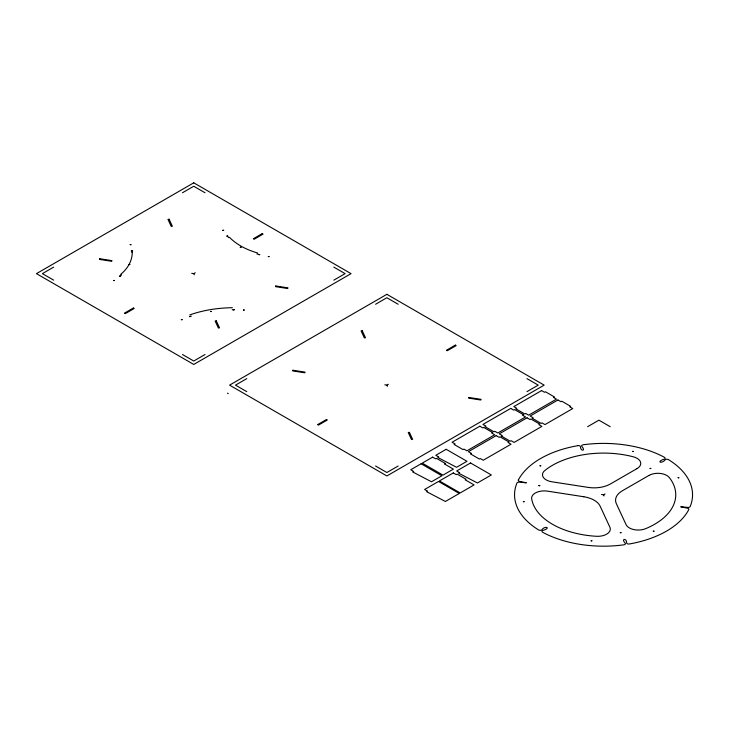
<?xml version="1.0" encoding="UTF-8"?>
<svg xmlns="http://www.w3.org/2000/svg" width="729" height="729" viewBox="0 0 729 729"><rect width="100%" height="100%" fill="white"/><g stroke="black" fill="none" stroke-linecap="round" stroke-linejoin="round"><path stroke-width="1.09" d="M121.579 274.897L120.121 276.145M53.664 267.124L42.382 273.639L53.664 280.146M182.469 192.757L193.75 186.25L205.022 192.757M191.718 273.32L193.75 273.639L195.235 272.783M205.022 354.513L193.75 361.019L182.469 354.513M333.836 280.146L345.109 273.639L333.836 267.124M246.785 378.624L235.503 385.131L246.785 391.646M375.59 304.257L386.871 297.742L398.152 304.257M384.839 384.821L386.871 385.131L388.357 384.274M398.152 466.013L386.871 472.52L375.59 466.013M526.958 391.646L538.23 385.131L526.958 378.624M587.638 426.684L598.919 420.168L610.2 426.684M601.516 494.481L603.539 494.791L605.024 493.934M189.968 316.55L191.372 316.094M232.196 309.779L233.854 309.761M259.36 254.603L256.936 253.956M227.475 393.177L228.305 393.651M228.642 237.618L227.366 236.141M603.539 494.791L604.086 495.966M386.871 385.131L387.409 386.306M193.75 273.639L194.288 274.806M131.831 250.913L131.931 252.58M518.337 480.01A88.911 51.331 0 0 1 577.732 445.692M518.383 479.919A2.096 1.212 0 0 0 519.85 481.441L526.338 482.808L519.504 482.188A2.096 1.212 0 0 0 516.916 483.081A88.911 51.331 0 0 0 538.631 529.956A2.096 1.212 0 0 0 541.638 529.983C545.11 525.144 551.844 527.951 542.595 530.53A2.096 1.212 0 0 0 542.64 532.27A89.011 51.385 0 0 0 623.824 544.827A2.096 1.212 0 0 0 625.373 543.333C620.388 538.43 627.031 537.847 626.685 543.16A2.096 1.212 0 0 0 629.309 543.98A89.011 51.385 0 0 0 688.741 509.671A2.096 1.212 0 0 0 687.274 508.149L680.74 506.783L687.62 507.393A2.096 1.212 0 0 0 690.208 506.5A89.011 51.385 0 0 0 668.457 459.635A2.096 1.212 0 0 0 665.44 459.607C661.631 464.309 655.617 461.812 664.52 459.033A2.096 1.212 0 0 0 664.438 457.311A89.011 51.385 0 0 0 583.255 444.754A2.096 1.212 0 0 0 581.706 446.248C586.417 451.178 580.33 451.743 580.412 446.449A2.096 1.212 0 0 0 577.778 445.601M132.259 252.617A71.615 42.264 7.6 0 1 120.613 274.441M257.683 253.009A71.615 45.909 -5.3 0 1 229.453 237.271M189.759 314.928A72.025 35.657 -2.4 0 1 232.369 307.72M650.086 468.455L651.006 468.483L650.086 468.437M113.56 280.51L114.48 280.528L113.56 280.51M119.665 276.127L120.586 276.163L119.674 276.091M129.088 264.499L130.008 264.518L129.088 264.481M130.209 244.634L131.129 244.652L130.218 244.616M131.375 250.894L132.295 250.913L131.375 250.894M181.348 319.648L182.277 319.685L181.357 319.612M189.504 316.532L190.433 316.568L189.513 316.495M210.49 311.493L211.41 311.52L210.49 311.474M222.819 230.309L223.739 230.346L222.828 230.273M226.901 236.114L227.822 236.16L226.91 236.078M233.398 309.743L234.319 309.779L233.408 309.707M240.288 247.295L241.208 247.313L240.288 247.277M243.486 310.035L244.406 310.053L243.495 310.016M258.895 254.585L259.816 254.603L258.895 254.567M268.299 256.572L269.22 256.59L268.308 256.553M523.358 501.661L524.279 501.698L523.367 501.625M538.877 485.651L539.797 485.669L538.877 485.651M540.007 465.785L540.927 465.831L540.016 465.749M591.146 540.8L592.066 540.818L591.146 540.781M620.279 532.653L621.199 532.689L620.288 532.617M632.608 451.461L633.528 451.506L632.635 451.388M653.284 531.186L654.205 531.231L653.293 531.149M678.098 477.723L679.018 477.741L678.098 477.705M99.818 258.749L99.518 259.406L111.674 261.292L111.984 260.636L99.818 258.749M275.817 285.978L275.516 286.634L287.682 288.52L287.982 287.864L275.817 285.978M292.94 370.25L292.639 370.906L304.795 372.792L305.105 372.136L292.94 370.25M468.938 397.478L468.638 398.134L480.803 400.011L481.104 399.355L468.938 397.478M193.75 182.824L36.45 273.639L193.75 364.454L351.05 273.639L193.75 182.824M133.361 308.021L124.459 313.16L125.288 313.634L134.191 308.495L133.361 308.021M262.203 233.635L253.3 238.775L254.129 239.249L263.041 234.109L262.203 233.635M386.871 294.316L229.571 385.131L386.871 475.946L544.171 385.131L386.871 294.316M326.483 419.512L317.58 424.661L318.409 425.135L327.312 419.995L326.483 419.512M455.324 345.127L446.421 350.266L447.251 350.749L456.163 345.61L455.324 345.127M479.864 426.21L452.08 442.248L455.051 443.961L454.158 444.48L463.07 449.62L463.954 449.1L466.924 450.814L494.699 434.776L491.738 433.062L492.622 432.552L483.719 427.413L482.835 427.923L479.864 426.21M510.728 408.395L482.953 424.433L485.915 426.146L485.031 426.656L493.934 431.796L494.818 431.286L497.789 432.999L525.573 416.961L522.602 415.248L523.495 414.728L514.592 409.589L513.699 410.108L510.728 408.395M541.592 390.571L513.817 406.609L516.788 408.322L515.895 408.832L524.798 413.981L525.691 413.461L528.653 415.175L556.437 399.137L553.466 397.423L554.359 396.913L545.456 391.774L544.563 392.284L541.592 390.571M421.116 463.781L410.728 469.777L413.698 471.49L412.805 472.009L431.504 481.778L441.892 475.773L421.116 463.781M432.616 457.138L422.237 463.134L443.004 475.135L453.392 469.13L444.49 463.99L445.383 463.48L436.48 458.341L435.587 458.851L432.616 457.138M446.194 449.301L435.805 455.297L438.776 457.01L437.883 457.53L456.582 467.298L466.97 461.293L446.194 449.301M496.185 435.632L468.41 451.67L471.371 453.383L470.487 453.903L479.39 459.042L480.283 458.532L483.245 460.245L511.029 444.207L508.058 442.485L508.951 441.974L500.048 436.835L499.155 437.345L496.185 435.632M527.049 417.817L499.274 433.855L502.245 435.568L501.352 436.079L510.254 441.218L511.147 440.708L514.109 442.421L541.893 426.383L538.922 424.67L539.815 424.15L530.912 419.011L530.019 419.53L527.049 417.817M557.922 399.993L530.138 416.031L533.109 417.744L532.216 418.264L541.118 423.403L542.011 422.884L544.982 424.597L572.757 408.559L569.786 406.846L570.679 406.335L561.777 401.196L560.883 401.706L557.922 399.993M438.512 481.459L424.624 489.478L427.586 491.2L426.702 491.711L445.392 501.479L459.288 493.46L438.512 481.459M453.301 472.93L439.405 480.949L460.181 492.941L474.078 484.922L465.166 479.782L466.059 479.263L457.156 474.123L456.263 474.643L453.301 472.93M470.542 462.97L456.655 470.989L459.625 472.702L458.732 473.212L477.431 482.981L491.319 474.962L470.542 462.97M637.073 468.583L610.455 483.947A23.082 13.332 0 0 1 588.157 487.391L551.798 481.769A12.593 7.272 0 0 1 544.827 470.515A72.217 41.699 0 0 1 633.364 456.819A12.593 7.272 0 0 1 637.073 468.583M648.947 475.436L622.329 490.799A23.082 13.332 0 0 0 616.351 503.675L626.093 524.661A12.593 7.272 0 0 0 645.593 528.689A72.217 41.699 0 0 0 669.313 477.568A12.593 7.272 0 0 0 648.947 475.436M169.11 219.229L167.971 219.402L171.233 226.427L172.363 226.254L169.11 219.229M216.267 320.842L215.128 321.015L218.39 328.041L219.529 327.868L216.267 320.842M362.231 330.729L361.092 330.902L364.354 337.928L365.484 337.746L362.231 330.729M409.388 432.343L408.249 432.516L411.511 439.541L412.65 439.359L409.388 432.343M583.811 496.759L547.461 491.136A12.593 7.272 0 0 0 531.669 498.864A72.217 41.699 0 0 0 596.486 536.289A12.593 7.272 0 0 0 609.881 527.167L600.14 506.181A23.082 13.332 0 0 0 583.811 496.759"/></g></svg>
